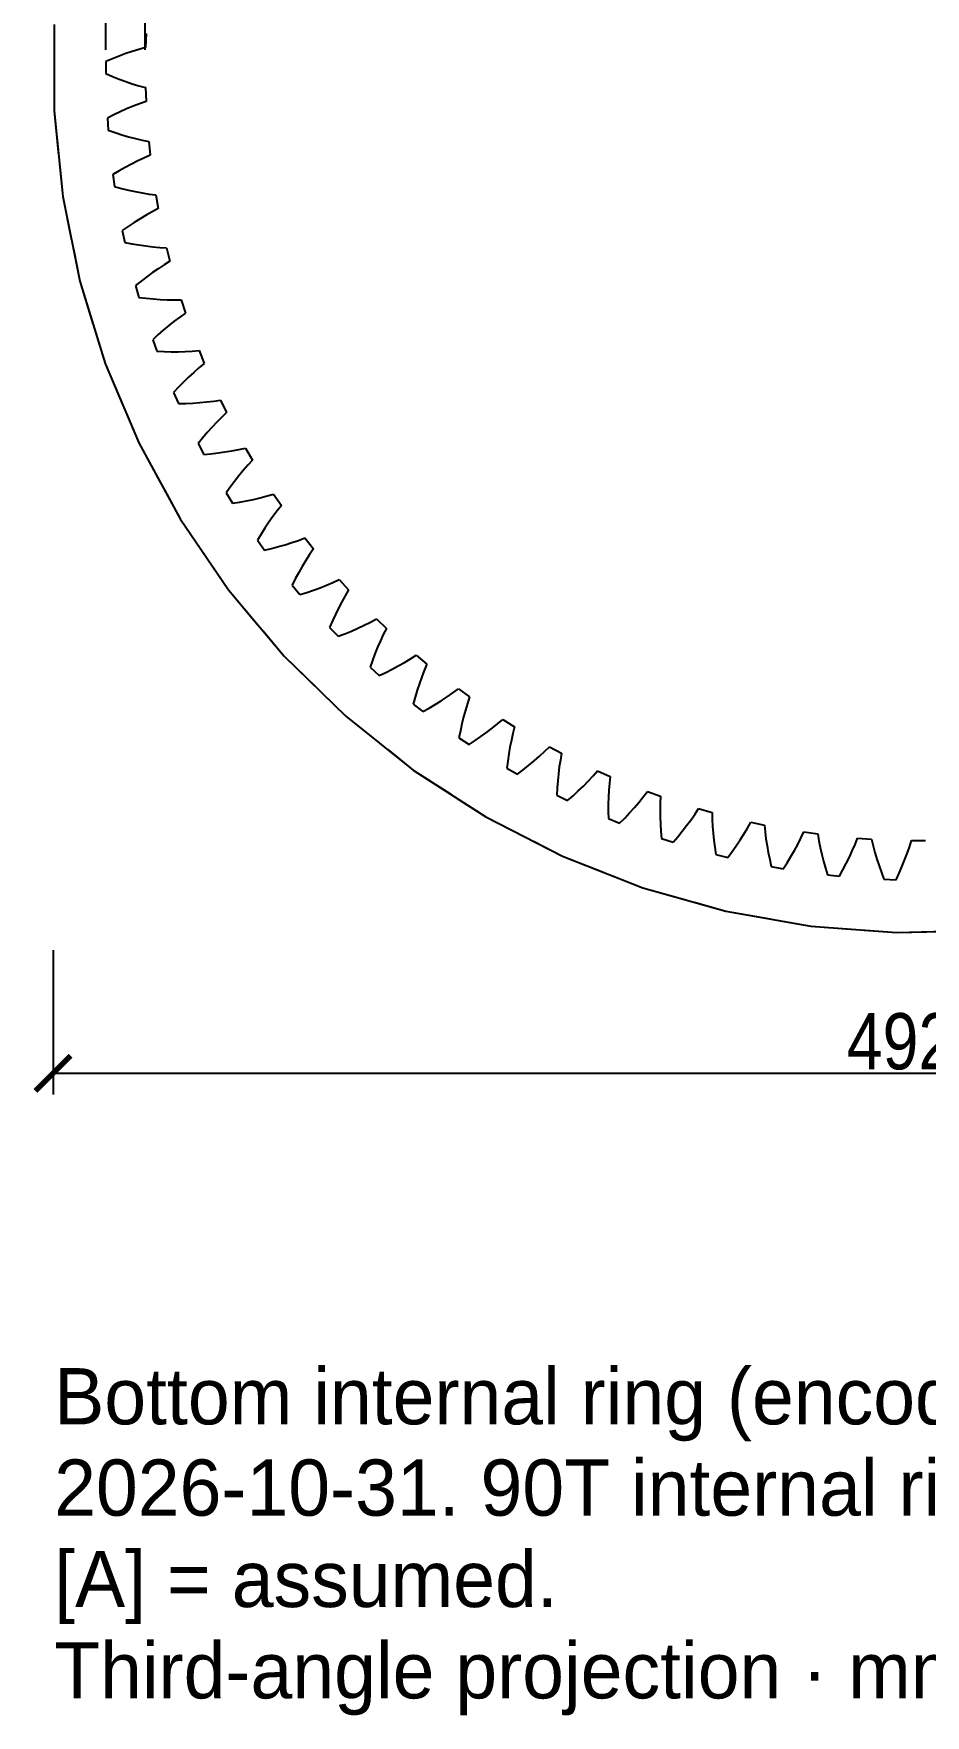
# Model space of a CAD drawing. Header units: millimetres. Extents: x -25 to 114, y -47 to 61.
# Drawn here: x -25.18 to 0.2, y -46.9 to 0.97 of the extents above; entities that cross this region are included whole.
import ezdxf

# ---------------------------------------------------------------- set-up
doc = ezdxf.new("R2010")
doc.units = ezdxf.units.MM
doc.linetypes.add('DASHED', pattern=[1.524, 1.27, -0.254])
for name, color, linetype in [('DIMS', 3, 'CONTINUOUS'), ('HIDDEN', 8, 'DASHED'), ('TEXT', 7, 'CONTINUOUS'), ('VISIBLE', 7, 'CONTINUOUS')]:
    doc.layers.add(name, color=color, linetype=linetype)
doc.styles.add('OpenSansCondensed-Light', font='OpenSansCondensed-Light.ttf')
doc.dimstyles.new('EZDXF', dxfattribs={"dimtxt": 0.25, "dimasz": 0.175, "dimexe": 0.375, "dimexo": 0.125, "dimgap": 0.1, "dimtad": 1, "dimlfac": 100, "dimzin": 12, "dimdsep": 46, "dimtxsty": 'OpenSansCondensed-Light', "dimblk": 'ARCHTICK', "dimcen": 2.5, "dimazin": 3, "dimtfac": 0.5, "dimtmove": 2, "dimatfit": 3})

# ---------------------------------------------------------------- blocks, each defined once
blk = doc.blocks.new('_ARCHTICK')
at = {"color": 0, "linetype": 'BYBLOCK', "const_width": 0.15}
blk.add_lwpolyline([(-0.5, -0.5), (0.5, 0.5)], dxfattribs=at)

msp = doc.modelspace()

# ---------------------------------------------------------------- linework, layer by layer
at = {"layer": 'HIDDEN'}
for points in [[(-24.59439, 1.22745), (-24.59439, -1.22745), (-24.34996, -3.67017), (-23.86353, -6.0764), (-23.13993, -8.42225), (-22.18636, -10.68439), (-21.01229, -12.84034), (-19.62939, -14.86868), (-18.0514, -16.74925), (-16.29401, -18.46336), (-14.37469, -19.99397), (-12.3125, -21.32588), (-10.12794, -22.44583), (-7.84273, -23.34271), (-5.47958, -24.0076), (-3.06196, -24.43389), (-0.61392, -24.61735), (1.84023, -24.55614)], [(-21.9788, 0.9655), (-21.99261, 0.57001)], [(-22.18146, 0.51782), (-22.37028, 0.45962)], [(-21.99261, 0.57001), (-22.18146, 0.51782)], [(-22.93611, 0.2523), (-23.12435, 0.17306)], [(-23.12435, 0.17306), (-23.12435, -0.17306)], [(-22.74766, 0.32661), (-22.93611, 0.2523)], [(-22.55903, 0.39579), (-22.74766, 0.32661)], [(-22.37028, 0.45962), (-22.55903, 0.39579)], [(-23.12435, -0.17306), (-22.93611, -0.2523)], [(-22.93611, -0.2523), (-22.74766, -0.32661)], [(-22.74766, -0.32661), (-22.55903, -0.39579)], [(-22.55903, -0.39579), (-22.37028, -0.45962)], [(-22.37028, -0.45962), (-22.18146, -0.51782)], [(-22.18146, -0.51782), (-21.99261, -0.57001)], [(-21.99261, -0.57001), (-21.9788, -0.9655)], [(-22.89784, -1.34825), (-23.08009, -1.44044)], [(-22.71503, -1.26098), (-22.89784, -1.34825)], [(-22.53168, -1.17881), (-22.71503, -1.26098)], [(-22.34785, -1.10197), (-22.53168, -1.17881)], [(-22.16354, -1.03074), (-22.34785, -1.10197)], [(-21.9788, -0.9655), (-22.16354, -1.03074)], [(-23.08009, -1.44044), (-23.05595, -1.78571)], [(-23.05595, -1.78571), (-22.86264, -1.85163)], [(-22.86264, -1.85163), (-22.66946, -1.91261)], [(-22.66946, -1.91261), (-22.47647, -1.96847)], [(-22.47647, -1.96847), (-22.28372, -2.01897)], [(-22.28372, -2.01897), (-22.0913, -2.06386)], [(-22.0913, -2.06386), (-21.89928, -2.10275)], [(-21.89928, -2.10275), (-21.85791, -2.49631)], [(-22.57173, -2.84243), (-22.74801, -2.94224)], [(-22.39457, -2.74767), (-22.57173, -2.84243)], [(-22.21654, -2.65819), (-22.39457, -2.74767)], [(-22.03765, -2.57428), (-22.21654, -2.65819)], [(-21.85791, -2.49631), (-22.03765, -2.57428)], [(-22.74801, -2.94224), (-22.92339, -3.04691)], [(-22.92339, -3.04691), (-22.87522, -3.38966)], [(-22.87522, -3.38966), (-22.67779, -3.44194)], [(-22.67779, -3.44194), (-22.48082, -3.48929)], [(-22.48082, -3.48929), (-22.2844, -3.53155)], [(-22.2844, -3.53155), (-22.08861, -3.56849)], [(-22.08861, -3.56849), (-21.89352, -3.59984)], [(-21.89352, -3.59984), (-21.69925, -3.62525)], [(-21.69925, -3.62525), (-21.63054, -4.01496)], [(-22.14835, -4.30314), (-22.31847, -4.41003)], [(-21.977, -4.20146), (-22.14835, -4.30314)], [(-21.8044, -4.10528), (-21.977, -4.20146)], [(-21.63054, -4.01496), (-21.8044, -4.10528)], [(-22.48736, -4.5219), (-22.65501, -4.63855)], [(-22.65501, -4.63855), (-22.58305, -4.9771)], [(-22.31847, -4.41003), (-22.48736, -4.5219)], [(-22.58305, -4.9771), (-22.38245, -5.01547)], [(-22.38245, -5.01547), (-22.18266, -5.04897)], [(-22.18266, -5.04897), (-21.98377, -5.07743)], [(-21.98377, -5.07743), (-21.78587, -5.10062)], [(-21.78587, -5.10062), (-21.58908, -5.11829)], [(-21.58908, -5.11829), (-21.39351, -5.13008)], [(-21.39351, -5.13008), (-21.29777, -5.51405)], [(-21.63038, -5.72427), (-21.79422, -5.83765)], [(-21.46491, -5.61628), (-21.63038, -5.72427)], [(-21.29777, -5.51405), (-21.46491, -5.61628)], [(-22.11715, -6.07952), (-22.27626, -6.20758)], [(-22.27626, -6.20758), (-22.18085, -6.54029)], [(-21.95648, -5.95615), (-22.11715, -6.07952)], [(-21.79422, -5.83765), (-21.95648, -5.95615)], [(-22.18085, -6.54029), (-21.97806, -6.56458)], [(-21.97806, -6.56458), (-21.77642, -6.58406)], [(-21.77642, -6.58406), (-21.57604, -6.59857)], [(-21.57604, -6.59857), (-21.377, -6.6079)], [(-21.377, -6.6079), (-21.17945, -6.6118)], [(-21.17945, -6.6118), (-20.98354, -6.60992)], [(-20.98354, -6.60992), (-20.86125, -6.98628)], [(-21.02086, -7.09992), (-21.17839, -7.21918)], [(-20.86125, -6.98628), (-21.02086, -7.09992)], [(-21.63919, -7.60753), (-21.78897, -7.74637)], [(-21.48751, -7.47324), (-21.63919, -7.60753)], [(-21.33392, -7.34372), (-21.48751, -7.47324)], [(-21.17839, -7.21918), (-21.33392, -7.34372)], [(-21.78897, -7.74637), (-21.67059, -8.07161)], [(-21.67059, -8.07161), (-21.4666, -8.0817)], [(-21.4666, -8.0817), (-21.2641, -8.08707)], [(-21.2641, -8.08707), (-21.06318, -8.08756)], [(-21.06318, -8.08756), (-20.86399, -8.08299)], [(-20.86399, -8.08299), (-20.66665, -8.07309)], [(-20.66665, -8.07309), (-20.47134, -8.05755)], [(-20.47134, -8.05755), (-20.3231, -8.42447)], [(-20.47438, -8.54896), (-20.62321, -8.67893)], [(-20.3231, -8.42447), (-20.47438, -8.54896)], [(-20.91386, -8.95393), (-21.0558, -9.09847)], [(-20.76968, -8.81401), (-20.91386, -8.95393)], [(-20.62321, -8.67893), (-20.76968, -8.81401)], [(-21.0558, -9.09847), (-21.19554, -9.24743)], [(-21.19554, -9.24743), (-21.05476, -9.56362)], [(-21.05476, -9.56362), (-20.85056, -9.55945)], [(-20.85056, -9.55945), (-20.64817, -9.55068)], [(-20.64817, -9.55068), (-20.44772, -9.53716)], [(-20.44772, -9.53716), (-20.24932, -9.5187)], [(-20.24932, -9.5187), (-20.05315, -9.49506)], [(-20.05315, -9.49506), (-19.85941, -9.46594)], [(-19.85941, -9.46594), (-19.68593, -9.82161)], [(-19.82816, -9.95636), (-19.96756, -10.09639)], [(-19.68593, -9.82161), (-19.82816, -9.95636)], [(-20.23832, -10.391), (-20.36983, -10.54508)], [(-20.10425, -10.24136), (-20.23832, -10.391)], [(-19.96756, -10.09639), (-20.10425, -10.24136)], [(-20.36983, -10.54508), (-20.49884, -10.70343)], [(-20.49884, -10.70343), (-20.33635, -11.00903)], [(-20.33635, -11.00903), (-20.13294, -10.99062)], [(-20.13294, -10.99062), (-19.93165, -10.96776)], [(-19.93165, -10.96776), (-19.73263, -10.94028)], [(-19.73263, -10.94028), (-19.536, -10.90803)], [(-19.536, -10.90803), (-19.34196, -10.87077)], [(-19.34196, -10.87077), (-19.15072, -10.8282)], [(-19.15072, -10.8282), (-18.95286, -11.17091)], [(-19.21463, -11.46466), (-19.34088, -11.61881)], [(-19.08534, -11.31525), (-19.21463, -11.46466)], [(-18.95286, -11.17091), (-19.08534, -11.31525)], [(-19.58463, -11.94032), (-19.70227, -12.10728)], [(-19.46418, -11.77744), (-19.58463, -11.94032)], [(-19.34088, -11.61881), (-19.46418, -11.77744)], [(-19.70227, -12.10728), (-19.51886, -12.4008)], [(-19.51886, -12.4008), (-19.31723, -12.36825)], [(-19.31723, -12.36825), (-19.11803, -12.3314)], [(-19.11803, -12.3314), (-18.9214, -12.29011)], [(-18.9214, -12.29011), (-18.72751, -12.24422)], [(-18.72751, -12.24422), (-18.53654, -12.19352)], [(-18.53654, -12.19352), (-18.34873, -12.13771)], [(-18.34873, -12.13771), (-18.12744, -12.46578)], [(-18.36809, -12.77708), (-18.48328, -12.93966)], [(-18.24954, -12.61901), (-18.36809, -12.77708)], [(-18.12744, -12.46578), (-18.24954, -12.61901)], [(-18.704, -13.27739), (-18.80971, -13.45215)], [(-18.59522, -13.1065), (-18.704, -13.27739)], [(-18.48328, -12.93966), (-18.59522, -13.1065)], [(-17.64081, -13.45686), (-17.45735, -13.38809)], [(-17.45735, -13.38809), (-17.21372, -13.69992)], [(-18.80971, -13.45215), (-18.60627, -13.73216)], [(-18.60627, -13.73216), (-18.40741, -13.68563)], [(-18.40741, -13.68563), (-18.21126, -13.63497)], [(-18.21126, -13.63497), (-18.018, -13.58007)], [(-18.018, -13.58007), (-17.82778, -13.52076)], [(-17.82778, -13.52076), (-17.64081, -13.45686)], [(-17.32483, -13.86129), (-17.43207, -14.02725)], [(-17.21372, -13.69992), (-17.32483, -13.86129)], [(-17.53563, -14.19747), (-17.63566, -14.37171)], [(-17.43207, -14.02725), (-17.53563, -14.19747)], [(-17.73226, -14.54977), (-17.82552, -14.73148)], [(-17.82552, -14.73148), (-17.60304, -14.99662)], [(-17.63566, -14.37171), (-17.73226, -14.54977)], [(-17.21578, -14.87211), (-17.02681, -14.80386)], [(-17.02681, -14.80386), (-16.84119, -14.73143)], [(-16.84119, -14.73143), (-16.65913, -14.65464)], [(-16.65913, -14.65464), (-16.48092, -14.57324)], [(-16.48092, -14.57324), (-16.21613, -14.86732)], [(-17.60304, -14.99662), (-17.4079, -14.93632)], [(-17.4079, -14.93632), (-17.21578, -14.87211)], [(-16.41111, -15.20908), (-16.50255, -15.38611)], [(-16.31571, -15.03605), (-16.41111, -15.20908)], [(-16.21613, -14.86732), (-16.31571, -15.03605)], [(-16.67412, -15.75127), (-16.75448, -15.93904)], [(-16.59018, -15.56691), (-16.67412, -15.75127)], [(-16.50255, -15.38611), (-16.59018, -15.56691)], [(-15.77255, -15.87033), (-15.5963, -15.78102)], [(-15.5963, -15.78102), (-15.4242, -15.68739)], [(-15.4242, -15.68739), (-15.13953, -15.96228)], [(-16.75448, -15.93904), (-16.51405, -16.18801)], [(-16.51405, -16.18801), (-16.32359, -16.11425)], [(-16.32359, -16.11425), (-16.13641, -16.03679)], [(-16.13641, -16.03679), (-15.95267, -15.95553)], [(-15.95267, -15.95553), (-15.77255, -15.87033)], [(-15.22711, -16.13755), (-15.3102, -16.31681)], [(-15.13953, -15.96228), (-15.22711, -16.13755)], [(-15.46387, -16.68626), (-15.53475, -16.87603)], [(-15.38907, -16.49979), (-15.46387, -16.68626)], [(-15.3102, -16.31681), (-15.38907, -16.49979)], [(-14.45748, -16.83052), (-14.29233, -16.72511)], [(-14.29233, -16.72511), (-13.98918, -16.97948)], [(-15.53475, -16.87603), (-15.60182, -17.06895)], [(-15.60182, -17.06895), (-15.34461, -17.30054)], [(-15.34461, -17.30054), (-15.15976, -17.21368)], [(-15.15976, -17.21368), (-14.97843, -17.12335)], [(-14.97843, -17.12335), (-14.80081, -17.02946)], [(-14.80081, -17.02946), (-14.62707, -16.9319)], [(-14.62707, -16.9319), (-14.45748, -16.83052)], [(-14.06431, -17.16043), (-14.13471, -17.34505)], [(-13.98918, -16.97948), (-14.06431, -17.16043)], [(-14.20061, -17.53308), (-14.26223, -17.72432)], [(-14.13471, -17.34505), (-14.20061, -17.53308)], [(-13.24822, -17.79803), (-13.09083, -17.68135)], [(-13.09083, -17.68135), (-12.77068, -17.91396)], [(-14.3197, -17.91857), (-14.37314, -18.11569)], [(-14.37314, -18.11569), (-14.1004, -18.32878)], [(-14.26223, -17.72432), (-14.3197, -17.91857)], [(-13.92206, -18.22924), (-13.74748, -18.12648)], [(-13.74748, -18.12648), (-13.57684, -18.02043)], [(-13.57684, -18.02043), (-13.41033, -17.91099)], [(-13.41033, -17.91099), (-13.24822, -17.79803)], [(-12.833, -18.0997), (-12.89034, -18.28878)], [(-12.77068, -17.91396), (-12.833, -18.0997)], [(-14.1004, -18.32878), (-13.92206, -18.22924)], [(-12.94297, -18.48096), (-12.9911, -18.67602)], [(-12.89034, -18.28878), (-12.94297, -18.48096)], [(-11.97442, -18.67882), (-11.82555, -18.55145)], [(-11.82555, -18.55145), (-11.48995, -18.76116)], [(-13.03488, -18.87381), (-13.07444, -19.07418)], [(-13.07444, -19.07418), (-12.7875, -19.26773)], [(-12.9911, -18.67602), (-13.03488, -18.87381)], [(-12.61654, -19.15598), (-12.44956, -19.0413)], [(-12.44956, -19.0413), (-12.28672, -18.92361)], [(-12.28672, -18.92361), (-12.12826, -18.80282)], [(-12.12826, -18.80282), (-11.97442, -18.67882)], [(-11.58318, -19.14342), (-11.62228, -19.3388)], [(-11.53917, -18.9508), (-11.58318, -19.14342)], [(-11.48995, -18.76116), (-11.53917, -18.9508)], [(-12.7875, -19.26773), (-12.61654, -19.15598)], [(-11.65668, -19.53674), (-11.68656, -19.7371)], [(-11.62228, -19.3388), (-11.65668, -19.53674)], [(-10.93675, -19.73459), (-10.7871, -19.60304)], [(-10.7871, -19.60304), (-10.64228, -19.46861)], [(-10.64228, -19.46861), (-10.50266, -19.33117)], [(-10.50266, -19.33117), (-10.15325, -19.51695)], [(-10.15325, -19.51695), (-10.18912, -19.70956)], [(-11.68656, -19.7371), (-11.71205, -19.93975)], [(-11.71205, -19.93975), (-11.4123, -20.11281)], [(-11.4123, -20.11281), (-11.24956, -19.98941)], [(-11.24956, -19.98941), (-11.09098, -19.86335)], [(-11.09098, -19.86335), (-10.93675, -19.73459)], [(-10.24496, -20.10242), (-10.26547, -20.30228)], [(-10.21959, -19.90479), (-10.24496, -20.10242)], [(-10.18912, -19.70956), (-10.21959, -19.90479)], [(-9.2583, -20.16356), (-9.1286, -20.01671)], [(-9.1286, -20.01671), (-8.76709, -20.17767)], [(-10.2813, -20.50424), (-10.29259, -20.70817)], [(-10.26547, -20.30228), (-10.2813, -20.50424)], [(-9.67836, -20.58863), (-9.53349, -20.44942)], [(-9.53349, -20.44942), (-9.39338, -20.30776)], [(-9.39338, -20.30776), (-9.2583, -20.16356)], [(-8.80621, -20.56918), (-8.81773, -20.7681)], [(-8.78943, -20.37231), (-8.80621, -20.56918)], [(-8.76709, -20.17767), (-8.78943, -20.37231)], [(-10.29259, -20.70817), (-9.98151, -20.85989)], [(-9.98151, -20.85989), (-9.82776, -20.72544)], [(-9.82776, -20.72544), (-9.67836, -20.58863)], [(-8.82425, -20.96891), (-8.82595, -21.17148)], [(-8.81773, -20.7681), (-8.82425, -20.96891)], [(-8.08379, -21.06463), (-7.9539, -20.91354)], [(-7.9539, -20.91354), (-7.82921, -20.76027)], [(-7.82921, -20.76027), (-7.71007, -20.60473)], [(-7.71007, -20.60473), (-7.33821, -20.74008)], [(-7.34692, -20.9358), (-7.34992, -21.13337)], [(-7.33821, -20.74008), (-7.34692, -20.9358)], [(-8.82595, -21.17148), (-8.82299, -21.3757)], [(-8.82299, -21.3757), (-8.50208, -21.50535)], [(-8.50208, -21.50535), (-8.35809, -21.36051)], [(-8.35809, -21.36051), (-8.2186, -21.21361)], [(-8.2186, -21.21361), (-8.08379, -21.06463)], [(-7.34992, -21.13337), (-7.34754, -21.3326)], [(-7.34754, -21.3326), (-7.34004, -21.53338)], [(-7.34004, -21.53338), (-7.3276, -21.73557)], [(-6.5947, -21.57722), (-6.47567, -21.41743)], [(-6.47567, -21.41743), (-6.36197, -21.25583)], [(-6.36197, -21.25583), (-6.25398, -21.09236)], [(-6.25398, -21.09236), (-5.87358, -21.20144)], [(-5.87358, -21.20144), (-5.86862, -21.3973)], [(-5.86862, -21.3973), (-5.85783, -21.59459)], [(-4.86374, -21.64784), (-4.76741, -21.47724)], [(-4.76741, -21.47724), (-4.38033, -21.55952)], [(-7.3276, -21.73557), (-7.3104, -21.93909)], [(-7.3104, -21.93909), (-6.98123, -22.04604)], [(-6.98123, -22.04604), (-6.8477, -21.8915)], [(-6.8477, -21.8915), (-6.71879, -21.73523)], [(-6.71879, -21.73523), (-6.5947, -21.57722)], [(-5.85783, -21.59459), (-5.84156, -21.79318)], [(-5.84156, -21.79318), (-5.82006, -21.99294)], [(-5.82006, -21.99294), (-5.79356, -22.19377)], [(-5.18625, -22.15097), (-5.07349, -21.98468)], [(-5.07349, -21.98468), (-4.96589, -21.81698)], [(-4.96589, -21.81698), (-4.86374, -21.64784)], [(-4.38033, -21.55952), (-4.36172, -21.75455)], [(-4.36172, -21.75455), (-4.3372, -21.95061)], [(-4.3372, -21.95061), (-4.30711, -22.14758)], [(-3.43192, -22.11024), (-3.34182, -21.93439)], [(-3.34182, -21.93439), (-3.25762, -21.75748)], [(-3.25762, -21.75748), (-2.86575, -21.81255)], [(-2.86575, -21.81255), (-2.83358, -22.00582)], [(-2.83358, -22.00582), (-2.79543, -22.19969)], [(-1.80361, -22.11407), (-1.73196, -21.93172)], [(-1.73196, -21.93172), (-1.3372, -21.95932)], [(-1.3372, -21.95932), (-1.29162, -22.14987)], [(-0.25662, -22.18602), (-0.19786, -21.99911)], [(-0.19786, -21.99911), (0.19786, -21.99911)], [(-5.79356, -22.19377), (-5.7622, -22.39559)], [(-5.7622, -22.39559), (-5.42637, -22.47933)], [(-5.42637, -22.47933), (-5.30394, -22.31585)], [(-5.30394, -22.31585), (-5.18625, -22.15097)], [(-4.30711, -22.14758), (-4.27174, -22.34535)], [(-4.27174, -22.34535), (-4.23128, -22.54385)], [(-3.73435, -22.63147), (-3.62844, -22.45878)], [(-3.62844, -22.45878), (-3.52756, -22.28503)], [(-3.52756, -22.28503), (-3.43192, -22.11024)], [(-2.79543, -22.19969), (-2.75168, -22.39408)], [(-2.75168, -22.39408), (-2.7026, -22.5889)], [(-2.05296, -22.65718), (-1.96444, -22.47682)], [(-1.96444, -22.47682), (-1.88123, -22.29578)], [(-1.88123, -22.29578), (-1.80361, -22.11407)], [(-1.29162, -22.14987), (-1.24005, -22.34061)], [(-1.24005, -22.34061), (-1.18285, -22.53147)], [(-0.39175, -22.5591), (-0.32137, -22.37269)], [(-0.32137, -22.37269), (-0.25662, -22.18602)], [(-4.23128, -22.54385), (-4.18593, -22.74299)], [(-4.18593, -22.74299), (-3.84507, -22.80309)], [(-3.84507, -22.80309), (-3.73435, -22.63147)], [(-2.7026, -22.5889), (-2.6484, -22.78409)], [(-2.6484, -22.78409), (-2.58926, -22.97959)], [(-2.24504, -23.01576), (-2.14656, -22.83684)], [(-2.14656, -22.83684), (-2.05296, -22.65718)], [(-1.18285, -22.53147), (-1.12029, -22.7224)], [(-1.12029, -22.7224), (-1.05261, -22.91334)], [(-1.05261, -22.91334), (-0.97998, -23.10423)], [(-0.63408, -23.11631), (-0.54831, -22.93095)], [(-0.54831, -22.93095), (-0.46747, -22.7452)], [(-0.46747, -22.7452), (-0.39175, -22.5591)], [(-2.58926, -22.97959), (-2.24504, -23.01576)], [(-0.97998, -23.10423), (-0.63408, -23.11631)]]:
    msp.add_lwpolyline(points, dxfattribs=at)
at = {"layer": 'VISIBLE'}
for points in [[(-24.59439, 1.22745), (-24.59439, -1.22745), (-24.34996, -3.67017), (-23.86353, -6.0764), (-23.13993, -8.42225), (-22.18636, -10.68439), (-21.01229, -12.84034), (-19.62939, -14.86868), (-18.0514, -16.74925), (-16.29401, -18.46336), (-14.37469, -19.99397), (-12.3125, -21.32588), (-10.12794, -22.44583), (-7.84273, -23.34271), (-5.47958, -24.0076), (-3.06196, -24.43389), (-0.61392, -24.61735), (1.84023, -24.55614)], [(-21.9788, 0.9655), (-21.99261, 0.57001)], [(-22.18146, 0.51782), (-22.37028, 0.45962)], [(-21.99261, 0.57001), (-22.18146, 0.51782)], [(-22.93611, 0.2523), (-23.12435, 0.17306)], [(-23.12435, 0.17306), (-23.12435, -0.17306)], [(-22.74766, 0.32661), (-22.93611, 0.2523)], [(-22.55903, 0.39579), (-22.74766, 0.32661)], [(-22.37028, 0.45962), (-22.55903, 0.39579)], [(-23.12435, -0.17306), (-22.93611, -0.2523)], [(-22.93611, -0.2523), (-22.74766, -0.32661)], [(-22.74766, -0.32661), (-22.55903, -0.39579)], [(-22.55903, -0.39579), (-22.37028, -0.45962)], [(-22.37028, -0.45962), (-22.18146, -0.51782)], [(-22.18146, -0.51782), (-21.99261, -0.57001)], [(-21.99261, -0.57001), (-21.9788, -0.9655)], [(-22.89784, -1.34825), (-23.08009, -1.44044)], [(-22.71503, -1.26098), (-22.89784, -1.34825)], [(-22.53168, -1.17881), (-22.71503, -1.26098)], [(-22.34785, -1.10197), (-22.53168, -1.17881)], [(-22.16354, -1.03074), (-22.34785, -1.10197)], [(-21.9788, -0.9655), (-22.16354, -1.03074)], [(-23.08009, -1.44044), (-23.05595, -1.78571)], [(-23.05595, -1.78571), (-22.86264, -1.85163)], [(-22.86264, -1.85163), (-22.66946, -1.91261)], [(-22.66946, -1.91261), (-22.47647, -1.96847)], [(-22.47647, -1.96847), (-22.28372, -2.01897)], [(-22.28372, -2.01897), (-22.0913, -2.06386)], [(-22.0913, -2.06386), (-21.89928, -2.10275)], [(-21.89928, -2.10275), (-21.85791, -2.49631)], [(-22.57173, -2.84243), (-22.74801, -2.94224)], [(-22.39457, -2.74767), (-22.57173, -2.84243)], [(-22.21654, -2.65819), (-22.39457, -2.74767)], [(-22.03765, -2.57428), (-22.21654, -2.65819)], [(-21.85791, -2.49631), (-22.03765, -2.57428)], [(-22.74801, -2.94224), (-22.92339, -3.04691)], [(-22.92339, -3.04691), (-22.87522, -3.38966)], [(-22.87522, -3.38966), (-22.67779, -3.44194)], [(-22.67779, -3.44194), (-22.48082, -3.48929)], [(-22.48082, -3.48929), (-22.2844, -3.53155)], [(-22.2844, -3.53155), (-22.08861, -3.56849)], [(-22.08861, -3.56849), (-21.89352, -3.59984)], [(-21.89352, -3.59984), (-21.69925, -3.62525)], [(-21.69925, -3.62525), (-21.63054, -4.01496)], [(-22.14835, -4.30314), (-22.31847, -4.41003)], [(-21.977, -4.20146), (-22.14835, -4.30314)], [(-21.8044, -4.10528), (-21.977, -4.20146)], [(-21.63054, -4.01496), (-21.8044, -4.10528)], [(-22.48736, -4.5219), (-22.65501, -4.63855)], [(-22.65501, -4.63855), (-22.58305, -4.9771)], [(-22.31847, -4.41003), (-22.48736, -4.5219)], [(-22.58305, -4.9771), (-22.38245, -5.01547)], [(-22.38245, -5.01547), (-22.18266, -5.04897)], [(-22.18266, -5.04897), (-21.98377, -5.07743)], [(-21.98377, -5.07743), (-21.78587, -5.10062)], [(-21.78587, -5.10062), (-21.58908, -5.11829)], [(-21.58908, -5.11829), (-21.39351, -5.13008)], [(-21.39351, -5.13008), (-21.29777, -5.51405)], [(-21.63038, -5.72427), (-21.79422, -5.83765)], [(-21.46491, -5.61628), (-21.63038, -5.72427)], [(-21.29777, -5.51405), (-21.46491, -5.61628)], [(-22.11715, -6.07952), (-22.27626, -6.20758)], [(-22.27626, -6.20758), (-22.18085, -6.54029)], [(-21.95648, -5.95615), (-22.11715, -6.07952)], [(-21.79422, -5.83765), (-21.95648, -5.95615)], [(-22.18085, -6.54029), (-21.97806, -6.56458)], [(-21.97806, -6.56458), (-21.77642, -6.58406)], [(-21.77642, -6.58406), (-21.57604, -6.59857)], [(-21.57604, -6.59857), (-21.377, -6.6079)], [(-21.377, -6.6079), (-21.17945, -6.6118)], [(-21.17945, -6.6118), (-20.98354, -6.60992)], [(-20.98354, -6.60992), (-20.86125, -6.98628)], [(-21.02086, -7.09992), (-21.17839, -7.21918)], [(-20.86125, -6.98628), (-21.02086, -7.09992)], [(-21.63919, -7.60753), (-21.78897, -7.74637)], [(-21.48751, -7.47324), (-21.63919, -7.60753)], [(-21.33392, -7.34372), (-21.48751, -7.47324)], [(-21.17839, -7.21918), (-21.33392, -7.34372)], [(-21.78897, -7.74637), (-21.67059, -8.07161)], [(-21.67059, -8.07161), (-21.4666, -8.0817)], [(-21.4666, -8.0817), (-21.2641, -8.08707)], [(-21.2641, -8.08707), (-21.06318, -8.08756)], [(-21.06318, -8.08756), (-20.86399, -8.08299)], [(-20.86399, -8.08299), (-20.66665, -8.07309)], [(-20.66665, -8.07309), (-20.47134, -8.05755)], [(-20.47134, -8.05755), (-20.3231, -8.42447)], [(-20.47438, -8.54896), (-20.62321, -8.67893)], [(-20.3231, -8.42447), (-20.47438, -8.54896)], [(-20.91386, -8.95393), (-21.0558, -9.09847)], [(-20.76968, -8.81401), (-20.91386, -8.95393)], [(-20.62321, -8.67893), (-20.76968, -8.81401)], [(-21.0558, -9.09847), (-21.19554, -9.24743)], [(-21.19554, -9.24743), (-21.05476, -9.56362)], [(-21.05476, -9.56362), (-20.85056, -9.55945)], [(-20.85056, -9.55945), (-20.64817, -9.55068)], [(-20.64817, -9.55068), (-20.44772, -9.53716)], [(-20.44772, -9.53716), (-20.24932, -9.5187)], [(-20.24932, -9.5187), (-20.05315, -9.49506)], [(-20.05315, -9.49506), (-19.85941, -9.46594)], [(-19.85941, -9.46594), (-19.68593, -9.82161)], [(-19.82816, -9.95636), (-19.96756, -10.09639)], [(-19.68593, -9.82161), (-19.82816, -9.95636)], [(-20.23832, -10.391), (-20.36983, -10.54508)], [(-20.10425, -10.24136), (-20.23832, -10.391)], [(-19.96756, -10.09639), (-20.10425, -10.24136)], [(-20.36983, -10.54508), (-20.49884, -10.70343)], [(-20.49884, -10.70343), (-20.33635, -11.00903)], [(-20.33635, -11.00903), (-20.13294, -10.99062)], [(-20.13294, -10.99062), (-19.93165, -10.96776)], [(-19.93165, -10.96776), (-19.73263, -10.94028)], [(-19.73263, -10.94028), (-19.536, -10.90803)], [(-19.536, -10.90803), (-19.34196, -10.87077)], [(-19.34196, -10.87077), (-19.15072, -10.8282)], [(-19.15072, -10.8282), (-18.95286, -11.17091)], [(-19.21463, -11.46466), (-19.34088, -11.61881)], [(-19.08534, -11.31525), (-19.21463, -11.46466)], [(-18.95286, -11.17091), (-19.08534, -11.31525)], [(-19.58463, -11.94032), (-19.70227, -12.10728)], [(-19.46418, -11.77744), (-19.58463, -11.94032)], [(-19.34088, -11.61881), (-19.46418, -11.77744)], [(-19.70227, -12.10728), (-19.51886, -12.4008)], [(-19.51886, -12.4008), (-19.31723, -12.36825)], [(-19.31723, -12.36825), (-19.11803, -12.3314)], [(-19.11803, -12.3314), (-18.9214, -12.29011)], [(-18.9214, -12.29011), (-18.72751, -12.24422)], [(-18.72751, -12.24422), (-18.53654, -12.19352)], [(-18.53654, -12.19352), (-18.34873, -12.13771)], [(-18.34873, -12.13771), (-18.12744, -12.46578)], [(-18.36809, -12.77708), (-18.48328, -12.93966)], [(-18.24954, -12.61901), (-18.36809, -12.77708)], [(-18.12744, -12.46578), (-18.24954, -12.61901)], [(-18.704, -13.27739), (-18.80971, -13.45215)], [(-18.59522, -13.1065), (-18.704, -13.27739)], [(-18.48328, -12.93966), (-18.59522, -13.1065)], [(-17.64081, -13.45686), (-17.45735, -13.38809)], [(-17.45735, -13.38809), (-17.21372, -13.69992)], [(-18.80971, -13.45215), (-18.60627, -13.73216)], [(-18.60627, -13.73216), (-18.40741, -13.68563)], [(-18.40741, -13.68563), (-18.21126, -13.63497)], [(-18.21126, -13.63497), (-18.018, -13.58007)], [(-18.018, -13.58007), (-17.82778, -13.52076)], [(-17.82778, -13.52076), (-17.64081, -13.45686)], [(-17.32483, -13.86129), (-17.43207, -14.02725)], [(-17.21372, -13.69992), (-17.32483, -13.86129)], [(-17.53563, -14.19747), (-17.63566, -14.37171)], [(-17.43207, -14.02725), (-17.53563, -14.19747)], [(-17.73226, -14.54977), (-17.82552, -14.73148)], [(-17.82552, -14.73148), (-17.60304, -14.99662)], [(-17.63566, -14.37171), (-17.73226, -14.54977)], [(-17.21578, -14.87211), (-17.02681, -14.80386)], [(-17.02681, -14.80386), (-16.84119, -14.73143)], [(-16.84119, -14.73143), (-16.65913, -14.65464)], [(-16.65913, -14.65464), (-16.48092, -14.57324)], [(-16.48092, -14.57324), (-16.21613, -14.86732)], [(-17.60304, -14.99662), (-17.4079, -14.93632)], [(-17.4079, -14.93632), (-17.21578, -14.87211)], [(-16.41111, -15.20908), (-16.50255, -15.38611)], [(-16.31571, -15.03605), (-16.41111, -15.20908)], [(-16.21613, -14.86732), (-16.31571, -15.03605)], [(-16.67412, -15.75127), (-16.75448, -15.93904)], [(-16.59018, -15.56691), (-16.67412, -15.75127)], [(-16.50255, -15.38611), (-16.59018, -15.56691)], [(-15.77255, -15.87033), (-15.5963, -15.78102)], [(-15.5963, -15.78102), (-15.4242, -15.68739)], [(-15.4242, -15.68739), (-15.13953, -15.96228)], [(-16.75448, -15.93904), (-16.51405, -16.18801)], [(-16.51405, -16.18801), (-16.32359, -16.11425)], [(-16.32359, -16.11425), (-16.13641, -16.03679)], [(-16.13641, -16.03679), (-15.95267, -15.95553)], [(-15.95267, -15.95553), (-15.77255, -15.87033)], [(-15.22711, -16.13755), (-15.3102, -16.31681)], [(-15.13953, -15.96228), (-15.22711, -16.13755)], [(-15.46387, -16.68626), (-15.53475, -16.87603)], [(-15.38907, -16.49979), (-15.46387, -16.68626)], [(-15.3102, -16.31681), (-15.38907, -16.49979)], [(-14.45748, -16.83052), (-14.29233, -16.72511)], [(-14.29233, -16.72511), (-13.98918, -16.97948)], [(-15.53475, -16.87603), (-15.60182, -17.06895)], [(-15.60182, -17.06895), (-15.34461, -17.30054)], [(-15.34461, -17.30054), (-15.15976, -17.21368)], [(-15.15976, -17.21368), (-14.97843, -17.12335)], [(-14.97843, -17.12335), (-14.80081, -17.02946)], [(-14.80081, -17.02946), (-14.62707, -16.9319)], [(-14.62707, -16.9319), (-14.45748, -16.83052)], [(-14.06431, -17.16043), (-14.13471, -17.34505)], [(-13.98918, -16.97948), (-14.06431, -17.16043)], [(-14.20061, -17.53308), (-14.26223, -17.72432)], [(-14.13471, -17.34505), (-14.20061, -17.53308)], [(-13.24822, -17.79803), (-13.09083, -17.68135)], [(-13.09083, -17.68135), (-12.77068, -17.91396)], [(-14.3197, -17.91857), (-14.37314, -18.11569)], [(-14.37314, -18.11569), (-14.1004, -18.32878)], [(-14.26223, -17.72432), (-14.3197, -17.91857)], [(-13.92206, -18.22924), (-13.74748, -18.12648)], [(-13.74748, -18.12648), (-13.57684, -18.02043)], [(-13.57684, -18.02043), (-13.41033, -17.91099)], [(-13.41033, -17.91099), (-13.24822, -17.79803)], [(-12.833, -18.0997), (-12.89034, -18.28878)], [(-12.77068, -17.91396), (-12.833, -18.0997)], [(-14.1004, -18.32878), (-13.92206, -18.22924)], [(-12.94297, -18.48096), (-12.9911, -18.67602)], [(-12.89034, -18.28878), (-12.94297, -18.48096)], [(-11.97442, -18.67882), (-11.82555, -18.55145)], [(-11.82555, -18.55145), (-11.48995, -18.76116)], [(-13.03488, -18.87381), (-13.07444, -19.07418)], [(-13.07444, -19.07418), (-12.7875, -19.26773)], [(-12.9911, -18.67602), (-13.03488, -18.87381)], [(-12.61654, -19.15598), (-12.44956, -19.0413)], [(-12.44956, -19.0413), (-12.28672, -18.92361)], [(-12.28672, -18.92361), (-12.12826, -18.80282)], [(-12.12826, -18.80282), (-11.97442, -18.67882)], [(-11.58318, -19.14342), (-11.62228, -19.3388)], [(-11.53917, -18.9508), (-11.58318, -19.14342)], [(-11.48995, -18.76116), (-11.53917, -18.9508)], [(-12.7875, -19.26773), (-12.61654, -19.15598)], [(-11.65668, -19.53674), (-11.68656, -19.7371)], [(-11.62228, -19.3388), (-11.65668, -19.53674)], [(-10.93675, -19.73459), (-10.7871, -19.60304)], [(-10.7871, -19.60304), (-10.64228, -19.46861)], [(-10.64228, -19.46861), (-10.50266, -19.33117)], [(-10.50266, -19.33117), (-10.15325, -19.51695)], [(-10.15325, -19.51695), (-10.18912, -19.70956)], [(-11.68656, -19.7371), (-11.71205, -19.93975)], [(-11.71205, -19.93975), (-11.4123, -20.11281)], [(-11.4123, -20.11281), (-11.24956, -19.98941)], [(-11.24956, -19.98941), (-11.09098, -19.86335)], [(-11.09098, -19.86335), (-10.93675, -19.73459)], [(-10.24496, -20.10242), (-10.26547, -20.30228)], [(-10.21959, -19.90479), (-10.24496, -20.10242)], [(-10.18912, -19.70956), (-10.21959, -19.90479)], [(-9.2583, -20.16356), (-9.1286, -20.01671)], [(-9.1286, -20.01671), (-8.76709, -20.17767)], [(-10.2813, -20.50424), (-10.29259, -20.70817)], [(-10.26547, -20.30228), (-10.2813, -20.50424)], [(-9.67836, -20.58863), (-9.53349, -20.44942)], [(-9.53349, -20.44942), (-9.39338, -20.30776)], [(-9.39338, -20.30776), (-9.2583, -20.16356)], [(-8.80621, -20.56918), (-8.81773, -20.7681)], [(-8.78943, -20.37231), (-8.80621, -20.56918)], [(-8.76709, -20.17767), (-8.78943, -20.37231)], [(-10.29259, -20.70817), (-9.98151, -20.85989)], [(-9.98151, -20.85989), (-9.82776, -20.72544)], [(-9.82776, -20.72544), (-9.67836, -20.58863)], [(-8.82425, -20.96891), (-8.82595, -21.17148)], [(-8.81773, -20.7681), (-8.82425, -20.96891)], [(-8.08379, -21.06463), (-7.9539, -20.91354)], [(-7.9539, -20.91354), (-7.82921, -20.76027)], [(-7.82921, -20.76027), (-7.71007, -20.60473)], [(-7.71007, -20.60473), (-7.33821, -20.74008)], [(-7.34692, -20.9358), (-7.34992, -21.13337)], [(-7.33821, -20.74008), (-7.34692, -20.9358)], [(-8.82595, -21.17148), (-8.82299, -21.3757)], [(-8.82299, -21.3757), (-8.50208, -21.50535)], [(-8.50208, -21.50535), (-8.35809, -21.36051)], [(-8.35809, -21.36051), (-8.2186, -21.21361)], [(-8.2186, -21.21361), (-8.08379, -21.06463)], [(-7.34992, -21.13337), (-7.34754, -21.3326)], [(-7.34754, -21.3326), (-7.34004, -21.53338)], [(-7.34004, -21.53338), (-7.3276, -21.73557)], [(-6.5947, -21.57722), (-6.47567, -21.41743)], [(-6.47567, -21.41743), (-6.36197, -21.25583)], [(-6.36197, -21.25583), (-6.25398, -21.09236)], [(-6.25398, -21.09236), (-5.87358, -21.20144)], [(-5.87358, -21.20144), (-5.86862, -21.3973)], [(-5.86862, -21.3973), (-5.85783, -21.59459)], [(-4.86374, -21.64784), (-4.76741, -21.47724)], [(-4.76741, -21.47724), (-4.38033, -21.55952)], [(-7.3276, -21.73557), (-7.3104, -21.93909)], [(-7.3104, -21.93909), (-6.98123, -22.04604)], [(-6.98123, -22.04604), (-6.8477, -21.8915)], [(-6.8477, -21.8915), (-6.71879, -21.73523)], [(-6.71879, -21.73523), (-6.5947, -21.57722)], [(-5.85783, -21.59459), (-5.84156, -21.79318)], [(-5.84156, -21.79318), (-5.82006, -21.99294)], [(-5.82006, -21.99294), (-5.79356, -22.19377)], [(-5.18625, -22.15097), (-5.07349, -21.98468)], [(-5.07349, -21.98468), (-4.96589, -21.81698)], [(-4.96589, -21.81698), (-4.86374, -21.64784)], [(-4.38033, -21.55952), (-4.36172, -21.75455)], [(-4.36172, -21.75455), (-4.3372, -21.95061)], [(-4.3372, -21.95061), (-4.30711, -22.14758)], [(-3.43192, -22.11024), (-3.34182, -21.93439)], [(-3.34182, -21.93439), (-3.25762, -21.75748)], [(-3.25762, -21.75748), (-2.86575, -21.81255)], [(-2.86575, -21.81255), (-2.83358, -22.00582)], [(-2.83358, -22.00582), (-2.79543, -22.19969)], [(-1.80361, -22.11407), (-1.73196, -21.93172)], [(-1.73196, -21.93172), (-1.3372, -21.95932)], [(-1.3372, -21.95932), (-1.29162, -22.14987)], [(-0.25662, -22.18602), (-0.19786, -21.99911)], [(-0.19786, -21.99911), (0.19786, -21.99911)], [(-5.79356, -22.19377), (-5.7622, -22.39559)], [(-5.7622, -22.39559), (-5.42637, -22.47933)], [(-5.42637, -22.47933), (-5.30394, -22.31585)], [(-5.30394, -22.31585), (-5.18625, -22.15097)], [(-4.30711, -22.14758), (-4.27174, -22.34535)], [(-4.27174, -22.34535), (-4.23128, -22.54385)], [(-3.73435, -22.63147), (-3.62844, -22.45878)], [(-3.62844, -22.45878), (-3.52756, -22.28503)], [(-3.52756, -22.28503), (-3.43192, -22.11024)], [(-2.79543, -22.19969), (-2.75168, -22.39408)], [(-2.75168, -22.39408), (-2.7026, -22.5889)], [(-2.05296, -22.65718), (-1.96444, -22.47682)], [(-1.96444, -22.47682), (-1.88123, -22.29578)], [(-1.88123, -22.29578), (-1.80361, -22.11407)], [(-1.29162, -22.14987), (-1.24005, -22.34061)], [(-1.24005, -22.34061), (-1.18285, -22.53147)], [(-0.39175, -22.5591), (-0.32137, -22.37269)], [(-0.32137, -22.37269), (-0.25662, -22.18602)], [(-4.23128, -22.54385), (-4.18593, -22.74299)], [(-4.18593, -22.74299), (-3.84507, -22.80309)], [(-3.84507, -22.80309), (-3.73435, -22.63147)], [(-2.7026, -22.5889), (-2.6484, -22.78409)], [(-2.6484, -22.78409), (-2.58926, -22.97959)], [(-2.24504, -23.01576), (-2.14656, -22.83684)], [(-2.14656, -22.83684), (-2.05296, -22.65718)], [(-1.18285, -22.53147), (-1.12029, -22.7224)], [(-1.12029, -22.7224), (-1.05261, -22.91334)], [(-1.05261, -22.91334), (-0.97998, -23.10423)], [(-0.63408, -23.11631), (-0.54831, -22.93095)], [(-0.54831, -22.93095), (-0.46747, -22.7452)], [(-0.46747, -22.7452), (-0.39175, -22.5591)], [(-2.58926, -22.97959), (-2.24504, -23.01576)], [(-0.97998, -23.10423), (-0.63408, -23.11631)]]:
    msp.add_lwpolyline(points, dxfattribs=at)

# ---------------------------------------------------------------- texts
at = {"layer": 'TEXT'}
for s, p in [('Bottom internal ring (encoder) — v0.2', (-24.59439, -38.61735)), ('2026-10-31. 90T internal ring, m0.5, at the skirt bottom.', (-24.59439, -41.21735)), ('[A] = assumed.', (-24.59439, -43.81735)), ('Third-angle projection · mm · plan view drawn front-up (motor up)', (-24.59439, -46.41735))]:
    msp.add_text(s, height=1.6, dxfattribs=at).set_placement(p)

# ---------------------------------------------------------------- dimensions: what is measured, and where the dimension line sits
at = {"layer": 'DIMS'}
for base, p1, p2 in [((-23.125, 32.625), (-23.125, 0), (23.125, 0)), ((-22, 27.625), (-22, 0), (22, 0)), ((-24.625, -28.625), (-24.625, -24.625), (24.625, -24.625))]:
    msp.add_linear_dim(base=base, p1=p1, p2=p2, dimstyle='EZDXF', override={"dimtxt": 1.6, "dimasz": 1, "dimexe": 0.6, "dimexo": 0.5, "dimdec": 2}, dxfattribs=at).render()

doc.saveas('drawing.dxf')
